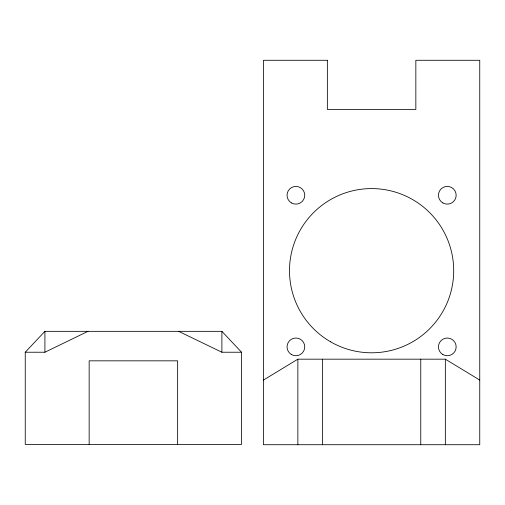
<?xml version="1.0" encoding="UTF-8"?>
<svg xmlns="http://www.w3.org/2000/svg" width="505" height="505" viewBox="0 0 505 505"><rect width="100%" height="100%" fill="white"/><g stroke="black" fill="none" stroke-linecap="round" stroke-linejoin="round"><path stroke-width="0.76" d="M25.25 352.231L44.913 331.337L221.891 331.337L241.554 352.231L241.554 444.406L25.25 444.406L25.25 352.231L44.913 352.231L87.984 331.337M263.446 380.069L297.862 359.175L445.341 359.175L479.75 380.069M178.631 331.337L221.891 352.231L241.554 352.231M445.341 359.175L445.341 444.716M420.76 359.175L420.76 444.716M322.436 359.175L322.436 444.716M297.862 359.175L297.862 444.716M221.891 331.337L221.891 352.231M177.646 444.406L177.646 360.829L89.158 360.829L89.158 444.406M44.913 331.337L44.913 352.231M327.354 60.284L263.446 60.284L263.446 444.716L479.75 444.716L479.75 60.284L415.842 60.284L415.842 109.446L327.354 109.446L327.354 60.284M330.548 341.79A82.094 82.094 0 0 0 453.698 270.686A82.094 82.094 0 0 0 330.548 199.589A82.094 82.094 0 0 0 330.548 341.79M291.467 202.928A8.85 8.85 0 0 0 304.742 195.265A8.85 8.85 0 0 0 291.467 187.601A8.85 8.85 0 0 0 291.467 202.928M442.879 202.928A8.85 8.85 0 0 0 456.154 195.265A8.85 8.85 0 0 0 442.879 187.601A8.85 8.85 0 0 0 442.879 202.928M442.879 354.548A8.85 8.85 0 0 0 456.154 346.885A8.85 8.85 0 0 0 442.879 339.221A8.85 8.85 0 0 0 442.879 354.548M291.467 354.548A8.85 8.85 0 0 0 304.742 346.885A8.85 8.85 0 0 0 291.467 339.221A8.85 8.85 0 0 0 291.467 354.548"/></g></svg>
